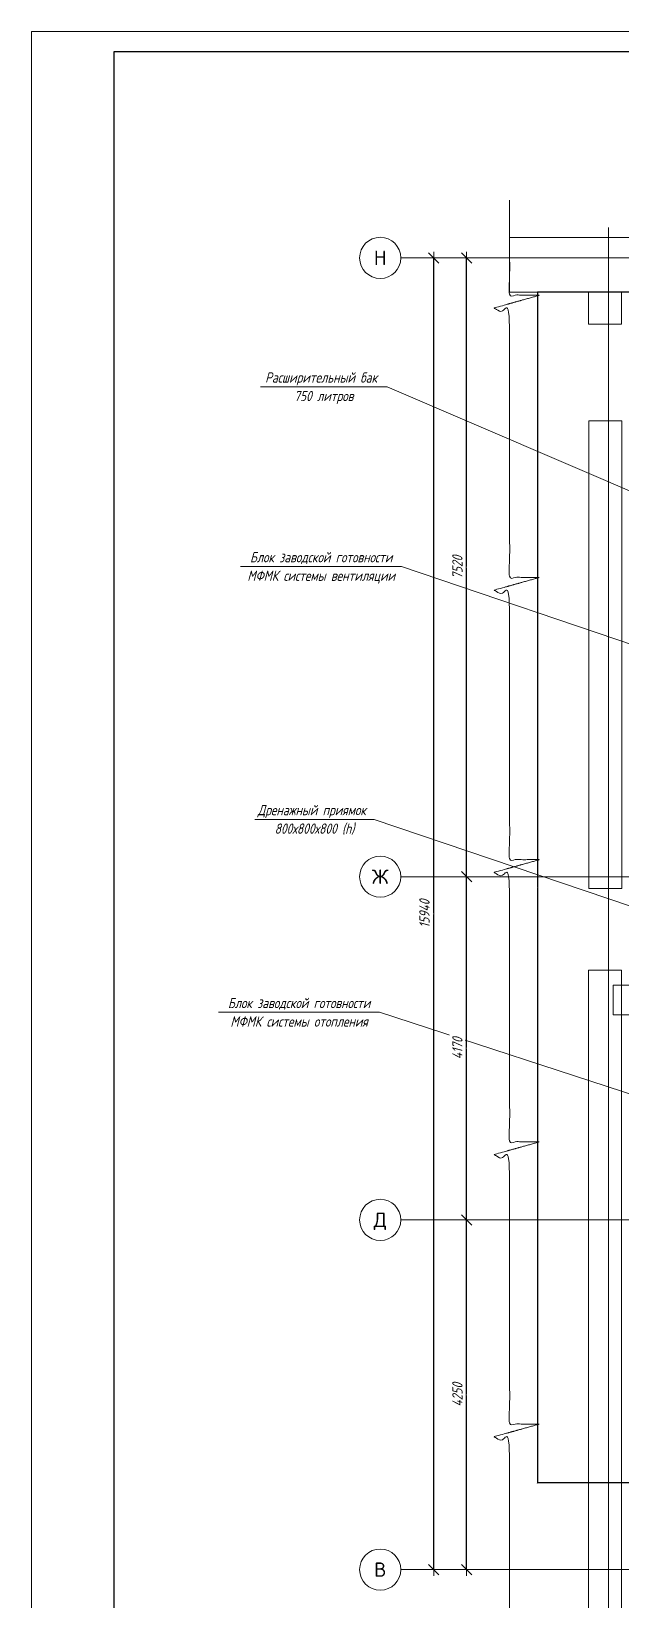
# Model space of a CAD drawing. Header units: millimetres. Extents: x -8689834 to 9419935, y 0 to 233063.
# Drawn here: x -430799 to -423629, y 213994 to 233063 of the extents above; entities that cross this region are included whole.
import ezdxf
from ezdxf.enums import TextEntityAlignment as Align

# ---------------------------------------------------------------- set-up
doc = ezdxf.new("R2010")
doc.units = ezdxf.units.MM
doc.header["$MEASUREMENT"] = 0
doc.set_wipeout_variables(frame=1)
doc.layers.get('0').update_dxf_attribs({"color": 250, "lineweight": 9})
for name, color, linetype, lineweight in [('0 Текст штампов', 7, 'Continuous', 15), ('2D.ПроекцииПлан.Стена', 7, 'ByLayer', 0), ('ViewportFrames', 5, 'Continuous', 0), ('Координатные сетки', 7, 'Continuous', 0), ('Неверный указатель IDispatch', 7, 'ByLayer', 0), ('Обозначения координатных сеток', 7, 'Continuous', 0), ('Размеры координатных сеток', 7, 'Continuous', 0)]:
    doc.layers.add(name, color=color, linetype=linetype, lineweight=lineweight)
doc.styles.get("Standard").update_dxf_attribs({"font": 'isocpeur.ttf', "width": 0.7})
doc.styles.add('МОЭК-Проект', font='', dxfattribs={"oblique": 15})
doc.styles.get('МОЭК-Проект').set_extended_font_data('GOST_type_A')
doc.dimstyles.new('МОЭК', dxfattribs={"dimtxt": 2.5, "dimasz": 2.5, "dimexe": 1.5, "dimexo": 0.625, "dimgap": 1, "dimtad": 1, "dimdec": 0, "dimlfac": 50, "dimtxsty": 'МОЭК-Проект', "dimblk": 'OBLIQUE', "dimblk1": 'OBLIQUE', "dimblk2": 'OBLIQUE', "dimcen": 2.5, "dimdle": 1.5, "dimadec": 0, "dimazin": 2, "dimtfac": 0.75, "dimtdec": 4, "dimtmove": 1, "dimatfit": 3, "dimldrblk": 'NONE', "dimfxl": 1, "dimtfill": 1, "dimtolj": 1, "dimarcsym": 1})

# ---------------------------------------------------------------- blocks, each defined once
blk = doc.blocks.new('*U1737')
at = {"color": 7, "true_color": 0xffffff}
blk.add_wipeout([(-303.22, 161.06), (-266.1, 161.06), (-266.1, 164.56), (-303.22, 164.56)], dxfattribs=at)
blk.add_line((-142.42, 120.48), (-265.1, 160.56))
at = {"style": 'МОЭК-Проект', "oblique": 15}
blk.add_text('Блок заводской готовности', height=2.5, dxfattribs=at).set_placement((-284.66, 161.56), align=Align.CENTER)
at = {"color": 7, "true_color": 0xffffff}
blk.add_wipeout([(-302.27, 156.56), (-267.04, 156.56), (-267.04, 160.06), (-302.27, 160.06)], dxfattribs=at)
blk.add_line((-265.1, 160.56), (-304.22, 160.56))
at = {"style": 'МОЭК-Проект', "oblique": 15}
blk.add_text('МФМК системы отопления', height=2.5, dxfattribs=at).set_placement((-284.66, 159.56), align=Align.TOP_CENTER)
blk = doc.blocks.new('*U1738')
at = {"color": 7, "true_color": 0xffffff}
blk.add_wipeout([(-297.86, 269.4), (-260.74, 269.4), (-260.74, 272.9), (-297.86, 272.9)], dxfattribs=at)
at = {"style": 'МОЭК-Проект', "oblique": 15}
blk.add_text('Блок заводской готовности', height=2.5, dxfattribs=at).set_placement((-279.3, 269.9), align=Align.CENTER)
at = {"color": 7, "true_color": 0xffffff}
blk.add_wipeout([(-297.72, 264.9), (-260.87, 264.9), (-260.87, 268.4), (-297.72, 268.4)], dxfattribs=at)
for p, q in [((-259.74, 268.9), (-298.86, 268.9)), ((-156.02, 233.65), (-259.74, 268.9))]:
    blk.add_line(p, q)
at = {"style": 'МОЭК-Проект', "oblique": 15}
blk.add_text('МФМК системы вентиляции', height=2.5, dxfattribs=at).set_placement((-279.3, 267.9), align=Align.TOP_CENTER)
blk = doc.blocks.new('*U1741')
at = {"color": 7, "true_color": 0xffffff}
blk.add_wipeout([(-293.06, 313.08), (-264.26, 313.08), (-264.26, 316.58), (-293.06, 316.58)], dxfattribs=at)
blk.add_line((-165.24, 270.45), (-263.26, 312.58))
at = {"style": 'МОЭК-Проект', "oblique": 15}
blk.add_text('Расширительный бак ', height=2.5, dxfattribs=at).set_placement((-278.66, 313.58), align=Align.CENTER)
at = {"color": 7, "true_color": 0xffffff}
blk.add_wipeout([(-286.55, 308.58), (-270.76, 308.58), (-270.76, 312.08), (-286.55, 312.08)], dxfattribs=at)
blk.add_line((-263.26, 312.58), (-294.06, 312.58))
at = {"style": 'МОЭК-Проект', "oblique": 15}
blk.add_text('750 литров', height=2.5, dxfattribs=at).set_placement((-278.66, 311.58), align=Align.TOP_CENTER)
blk = doc.blocks.new('*U1747')
at = {"layer": '0 Текст штампов'}
for p, q in [((70.31, 398.94), (-349.69, 398.94)), ((-349.69, 398.94), (-349.69, -195.06))]:
    blk.add_line(p, q, dxfattribs=at)
at = {"layer": '0 Текст штампов', "lineweight": 30}
for p, q in [((65.31, 393.94), (-329.69, 393.94)), ((-329.69, 393.94), (-329.69, -190.06))]:
    blk.add_line(p, q, dxfattribs=at)
blk = doc.blocks.new('PROJECTION_BLOCK_{d7bd9685-e9fe-4e43-bb7a-ccee0f30bb42}')
at = {"layer": 'Неверный указатель IDispatch', "color": 0, "lineweight": -2}
blk.add_open_spline([(-1715, -79), (-558, -79), (-558, 286), (-456, -79), (-398, -286), (-347, -79), (1715, -79)], degree=1, dxfattribs=at)
blk = doc.blocks.new('PROJECTION_BLOCK_{469b746a-7831-4581-9d3f-2a02a26c2590}')
at = {"layer": '2D.ПроекцииПлан.Стена', "color": 0, "lineweight": -2}
for p, q in [((-80.05, 6.65), (80.05, 6.65)), ((-80.05, -6.65), (-80.05, 6.65)), ((80.05, 6.65), (64.75, -6.65)), ((-80.05, -6.65), (64.75, -6.65))]:
    blk.add_line(p, q, dxfattribs=at)
blk = doc.blocks.new('PROJECTION_BLOCK_{53fee998-fbd1-4f04-b66b-a55fc8b70f65}')
at = {"layer": '2D.ПроекцииПлан.Стена', "color": 0, "lineweight": -2}
for p, q in [((4, 3.9), (-4, 3.9)), ((-4, -3.9), (-4, 3.9)), ((4, -3.9), (4, 3.9)), ((4, -3.9), (-4, -3.9))]:
    blk.add_line(p, q, dxfattribs=at)
blk = doc.blocks.new('PROJECTION_BLOCK_{b0514ff5-94a8-48fa-b42f-d6f16fb4227a}')
at = {"layer": '2D.ПроекцииПлан.Стена', "color": 0, "lineweight": -2}
for p, q in [((4, 56.82), (-4, 56.82)), ((-4, -56.82), (-4, 56.82)), ((4, -56.82), (4, 56.82)), ((4, -56.82), (-4, -56.82))]:
    blk.add_line(p, q, dxfattribs=at)
blk = doc.blocks.new('PROJECTION_BLOCK_{0ad7cb8c-6e34-4029-8651-bd0081a6dd90}')
at = {"layer": '2D.ПроекцииПлан.Стена', "color": 0, "lineweight": -2}
for p, q in [((4, 92.61), (-4, 92.61)), ((-4, -92.61), (-4, 92.61)), ((4, -92.61), (4, 92.61)), ((4, -92.61), (-4, -92.61))]:
    blk.add_line(p, q, dxfattribs=at)
blk = doc.blocks.new('PROJECTION_BLOCK_{f4f2d21a-1a86-4465-a30f-ccc77b87e189}')
at = {"layer": '2D.ПроекцииПлан.Стена', "color": 0, "lineweight": -2}
for p, q in [((3.6, 3.6), (-3.6, 3.6)), ((-3.6, -3.6), (-3.6, 3.6)), ((3.6, -3.6), (3.6, 3.6)), ((3.6, -3.6), (-3.6, -3.6))]:
    blk.add_line(p, q, dxfattribs=at)
blk = doc.blocks.new('_Oblique')
at = {"color": 0, "linetype": 'ByBlock', "lineweight": -2}
blk.add_line((-0.5, -0.5), (0.5, 0.5), dxfattribs=at)
blk = doc.blocks.new('*D1898')
at = {"layer": 'Размеры координатных сеток', "color": 0, "lineweight": -2, "ltscale": 100, "transparency": 16777216}
for p, q in [((-243.95, 23.6), (-243.95, 111.6)), ((-244.57, 110.1), (-245.45, 110.1)), ((-244.57, 25.1), (-245.45, 25.1))]:
    blk.add_line(p, q, dxfattribs=at)
at = {"layer": 'Размеры координатных сеток', "color": 0, "lineweight": -2, "transparency": 16777216, "xscale": 2.5, "yscale": 2.5, "zscale": 2.5}
for p, rotation in [((-243.95, 110.1), 90), ((-243.95, 25.1), 270)]:
    blk.add_blockref('_Oblique', p, dxfattribs=dict(at, rotation=rotation))
at = {"layer": 'Размеры координатных сеток', "color": 0, "lineweight": 13, "transparency": 16777216, "insert": (-246.2, 67.6), "char_height": 2.5, "attachment_point": 5, "rotation": 90, "style": 'МОЭК-Проект', "bg_fill": 3, "box_fill_scale": 1.25, "bg_fill_color": 256, "bg_fill_true_color": 13158600, "bg_fill_transparency": 0}
blk.add_mtext('\\A1;4250', dxfattribs=at)
blk = doc.blocks.new('_None')
blk = doc.blocks.new('*D1899')
at = {"layer": 'Размеры координатных сеток', "color": 0, "lineweight": -2, "ltscale": 100, "transparency": 16777216}
for p, q in [((-243.95, 108.6), (-243.95, 195)), ((-244.57, 193.5), (-245.45, 193.5)), ((-244.57, 110.1), (-245.45, 110.1))]:
    blk.add_line(p, q, dxfattribs=at)
at = {"layer": 'Размеры координатных сеток', "color": 0, "lineweight": -2, "transparency": 16777216, "xscale": 2.5, "yscale": 2.5, "zscale": 2.5}
for p, rotation in [((-243.95, 193.5), 90), ((-243.95, 110.1), 270)]:
    blk.add_blockref('_Oblique', p, dxfattribs=dict(at, rotation=rotation))
at = {"layer": 'Размеры координатных сеток', "color": 0, "lineweight": 13, "transparency": 16777216, "insert": (-246.2, 151.8), "char_height": 2.5, "attachment_point": 5, "rotation": 90, "style": 'МОЭК-Проект', "bg_fill": 3, "box_fill_scale": 1.25, "bg_fill_color": 256, "bg_fill_true_color": 13158600, "bg_fill_transparency": 0}
blk.add_mtext('\\A1;4170', dxfattribs=at)
blk = doc.blocks.new('*D1900')
at = {"layer": 'Размеры координатных сеток', "color": 0, "lineweight": -2, "ltscale": 100, "transparency": 16777216}
for p, q in [((-244.57, 343.9), (-245.45, 343.9)), ((-243.95, 192), (-243.95, 345.4)), ((-244.57, 193.5), (-245.45, 193.5))]:
    blk.add_line(p, q, dxfattribs=at)
at = {"layer": 'Размеры координатных сеток', "color": 0, "lineweight": -2, "transparency": 16777216, "xscale": 2.5, "yscale": 2.5, "zscale": 2.5}
for p, rotation in [((-243.95, 343.9), 90), ((-243.95, 193.5), 270)]:
    blk.add_blockref('_Oblique', p, dxfattribs=dict(at, rotation=rotation))
at = {"layer": 'Размеры координатных сеток', "color": 0, "lineweight": 13, "transparency": 16777216, "insert": (-246.2, 268.7), "char_height": 2.5, "attachment_point": 5, "rotation": 90, "style": 'МОЭК-Проект', "bg_fill": 3, "box_fill_scale": 1.25, "bg_fill_color": 256, "bg_fill_true_color": 13158600, "bg_fill_transparency": 0}
blk.add_mtext('\\A1;7520', dxfattribs=at)
blk = doc.blocks.new('*D1901')
at = {"layer": 'Размеры координатных сеток', "color": 0, "lineweight": -2, "ltscale": 100, "transparency": 16777216}
for p, q in [((-252.57, 343.9), (-253.45, 343.9)), ((-251.95, 23.6), (-251.95, 345.4)), ((-252.57, 25.1), (-253.45, 25.1))]:
    blk.add_line(p, q, dxfattribs=at)
at = {"layer": 'Размеры координатных сеток', "color": 0, "lineweight": -2, "transparency": 16777216, "xscale": 2.5, "yscale": 2.5, "zscale": 2.5}
for p, rotation in [((-251.95, 343.9), 90), ((-251.95, 25.1), 270)]:
    blk.add_blockref('_Oblique', p, dxfattribs=dict(at, rotation=rotation))
at = {"layer": 'Размеры координатных сеток', "color": 0, "lineweight": 13, "transparency": 16777216, "insert": (-254.2, 184.5), "char_height": 2.5, "attachment_point": 5, "rotation": 90, "style": 'МОЭК-Проект', "bg_fill": 3, "box_fill_scale": 1.25, "bg_fill_color": 256, "bg_fill_true_color": 13158600, "bg_fill_transparency": 0}
blk.add_mtext('\\A1;15940', dxfattribs=at)
blk = doc.blocks.new('*D1906')
at = {"layer": 'Размеры координатных сеток', "color": 0, "lineweight": -2, "ltscale": 100, "transparency": 16777216}
for p, q in [((-425512, 218621), (-425513, 218621)), ((-425512, 214369), (-425512, 218622)), ((-425512, 214371), (-425513, 214371))]:
    blk.add_line(p, q, dxfattribs=at)
at = {"layer": 'Размеры координатных сеток', "color": 0, "lineweight": -2, "ltscale": 100, "transparency": 16777216, "xscale": 2.5, "yscale": 2.5, "zscale": 2.5}
for p, rotation in [((-425512, 218621), 90), ((-425512, 214371), 270)]:
    blk.add_blockref('_Oblique', p, dxfattribs=dict(at, rotation=rotation))
at = {"layer": 'Размеры координатных сеток', "color": 0, "lineweight": 13, "ltscale": 100, "transparency": 16777216, "insert": (-425514, 216496), "char_height": 2.5, "attachment_point": 5, "rotation": 90, "style": 'МОЭК-Проект', "bg_fill": 3, "box_fill_scale": 1.25, "bg_fill_color": 256, "bg_fill_true_color": 13158600, "bg_fill_transparency": 0}
blk.add_mtext('\\A1;212500', dxfattribs=at)
blk = doc.blocks.new('*D1907')
at = {"layer": 'Размеры координатных сеток', "color": 0, "lineweight": -2, "ltscale": 100, "transparency": 16777216}
for p, q in [((-425512, 222791), (-425513, 222791)), ((-425512, 218619), (-425512, 222792)), ((-425512, 218621), (-425513, 218621))]:
    blk.add_line(p, q, dxfattribs=at)
at = {"layer": 'Размеры координатных сеток', "color": 0, "lineweight": -2, "ltscale": 100, "transparency": 16777216, "xscale": 2.5, "yscale": 2.5, "zscale": 2.5}
for p, rotation in [((-425512, 222791), 90), ((-425512, 218621), 270)]:
    blk.add_blockref('_Oblique', p, dxfattribs=dict(at, rotation=rotation))
at = {"layer": 'Размеры координатных сеток', "color": 0, "lineweight": 13, "ltscale": 100, "transparency": 16777216, "insert": (-425514, 220706), "char_height": 2.5, "attachment_point": 5, "rotation": 90, "style": 'МОЭК-Проект', "bg_fill": 3, "box_fill_scale": 1.25, "bg_fill_color": 256, "bg_fill_true_color": 13158600, "bg_fill_transparency": 0}
blk.add_mtext('\\A1;208500', dxfattribs=at)
blk = doc.blocks.new('*D1908')
at = {"layer": 'Размеры координатных сеток', "color": 0, "lineweight": -2, "ltscale": 100, "transparency": 16777216}
for p, q in [((-425512, 230311), (-425513, 230311)), ((-425512, 222789), (-425512, 230312)), ((-425512, 222791), (-425513, 222791))]:
    blk.add_line(p, q, dxfattribs=at)
at = {"layer": 'Размеры координатных сеток', "color": 0, "lineweight": -2, "ltscale": 100, "transparency": 16777216, "xscale": 2.5, "yscale": 2.5, "zscale": 2.5}
for p, rotation in [((-425512, 230311), 90), ((-425512, 222791), 270)]:
    blk.add_blockref('_Oblique', p, dxfattribs=dict(at, rotation=rotation))
at = {"layer": 'Размеры координатных сеток', "color": 0, "lineweight": 13, "ltscale": 100, "transparency": 16777216, "insert": (-425514, 226551), "char_height": 2.5, "attachment_point": 5, "rotation": 90, "style": 'МОЭК-Проект', "bg_fill": 3, "box_fill_scale": 1.25, "bg_fill_color": 256, "bg_fill_true_color": 13158600, "bg_fill_transparency": 0}
blk.add_mtext('\\A1;376000', dxfattribs=at)
blk = doc.blocks.new('*D1909')
at = {"layer": 'Размеры координатных сеток', "color": 0, "lineweight": -2, "ltscale": 100, "transparency": 16777216}
for p, q in [((-425912, 230311), (-425913, 230311)), ((-425912, 214369), (-425912, 230312)), ((-425912, 214371), (-425913, 214371))]:
    blk.add_line(p, q, dxfattribs=at)
at = {"layer": 'Размеры координатных сеток', "color": 0, "lineweight": -2, "ltscale": 100, "transparency": 16777216, "xscale": 2.5, "yscale": 2.5, "zscale": 2.5}
for p, rotation in [((-425912, 230311), 90), ((-425912, 214371), 270)]:
    blk.add_blockref('_Oblique', p, dxfattribs=dict(at, rotation=rotation))
at = {"layer": 'Размеры координатных сеток', "color": 0, "lineweight": 13, "ltscale": 100, "transparency": 16777216, "insert": (-425914, 222341), "char_height": 2.5, "attachment_point": 5, "rotation": 90, "style": 'МОЭК-Проект', "bg_fill": 3, "box_fill_scale": 1.25, "bg_fill_color": 256, "bg_fill_true_color": 13158600, "bg_fill_transparency": 0}
blk.add_mtext('\\A1;797000', dxfattribs=at)
blk = doc.blocks.new('*D1910')
at = {"layer": 'Размеры координатных сеток', "color": 0, "lineweight": -2, "ltscale": 100, "transparency": 16777216}
for p, q in [((-417751, 229895), (-424653, 229895)), ((-424652, 229896), (-424652, 215422)), ((-417754, 215424), (-424653, 215424))]:
    blk.add_line(p, q, dxfattribs=at)
at = {"layer": 'Размеры координатных сеток', "color": 0, "lineweight": -2, "ltscale": 100, "transparency": 16777216, "xscale": 2.5, "yscale": 2.5, "zscale": 2.5}
for p, rotation in [((-424652, 229895), 90), ((-424652, 215424), 270)]:
    blk.add_blockref('_Oblique', p, dxfattribs=dict(at, rotation=rotation))
at = {"layer": 'Размеры координатных сеток', "color": 0, "lineweight": 13, "ltscale": 100, "transparency": 16777216, "insert": (-424654, 222659), "char_height": 2.5, "attachment_point": 5, "rotation": 90, "style": 'МОЭК-Проект', "bg_fill": 3, "box_fill_scale": 1.25, "bg_fill_color": 256, "bg_fill_true_color": 13158600, "bg_fill_transparency": 0}
blk.add_mtext('\\A1;723542', dxfattribs=at)
blk = doc.blocks.new('*U1902')
at = {"color": 7, "true_color": 0xffffff}
blk.add_wipeout([(-294.43, 207.94), (-267.42, 207.94), (-267.42, 211.44), (-294.43, 211.44)], dxfattribs=at)
blk.add_line((-161.53, 171.85), (-266.42, 207.44))
at = {"style": 'МОЭК-Проект', "oblique": 15}
blk.add_text('Дренажный приямок ', height=2.5, dxfattribs=at).set_placement((-280.92, 208.44), align=Align.CENTER)
at = {"color": 7, "true_color": 0xffffff}
blk.add_wipeout([(-292.04, 203.44), (-269.81, 203.44), (-269.81, 206.94), (-292.04, 206.94)], dxfattribs=at)
blk.add_line((-266.42, 207.44), (-295.43, 207.44))
at = {"style": 'МОЭК-Проект', "oblique": 15}
blk.add_text('800х800х800 (h)', height=2.5, dxfattribs=at).set_placement((-280.92, 206.44), align=Align.TOP_CENTER)
blk = doc.blocks.new('*U1750')
at = {"layer": 'Координатные сетки', "lineweight": 13, "ltscale": 3}
for p, q in [((-209.483, 351.309), (-209.483, -16.962)), ((-68.305, 343.903), (-235.949, 343.903)), ((-68.305, 193.503), (-235.949, 193.503)), ((-68.305, 110.103), (-235.949, 110.103)), ((-235.949, 25.103), (-259.949, 25.103)), ((-68.305, 25.103), (-235.949, 25.103))]:
    blk.add_line(p, q, dxfattribs=at)
at = {"layer": 'Обозначения координатных сеток', "lineweight": 13, "ltscale": 100}
for centre in [(-264.949, 343.903), (-264.949, 193.503), (-264.949, 110.103), (-264.949, 25.103)]:
    blk.add_circle(centre, 5, dxfattribs=at)
at = {"layer": '2D.ПроекцииПлан.Стена', "lineweight": 13}
for name, p in [('PROJECTION_BLOCK_{469b746a-7831-4581-9d3f-2a02a26c2590}', (-153.468, 342.228)), ('PROJECTION_BLOCK_{53fee998-fbd1-4f04-b66b-a55fc8b70f65}', (-210.339, 331.651)), ('PROJECTION_BLOCK_{b0514ff5-94a8-48fa-b42f-d6f16fb4227a}', (-210.269, 247.454)), ('PROJECTION_BLOCK_{0ad7cb8c-6e34-4029-8651-bd0081a6dd90}', (-210.308, 78.208)), ('PROJECTION_BLOCK_{f4f2d21a-1a86-4465-a30f-ccc77b87e189}', (-204.776, 163.544))]:
    blk.add_blockref(name, p, dxfattribs=at)
at = {"layer": 'Обозначения координатных сеток', "lineweight": 13, "ltscale": 100}
for s, p in [('Н', (-264.949, 343.903)), ('Ж', (-264.949, 193.503)), ('Д', (-264.949, 110.103)), ('В', (-264.949, 25.103))]:
    blk.add_text(s, height=3.5, dxfattribs=at).set_placement(p, align=Align.MIDDLE_CENTER)
at = {"layer": 'Размеры координатных сеток', "lineweight": 13, "ltscale": 100}
dim = blk.add_linear_dim(base=(-243.949, 110.103), p1=(-243.949, 25.103), p2=(-243.949, 110.103), angle=90, dimstyle='МОЭК', override={"dimscale": 1, "dimtxt": 2.5, "dimlfac": 50}, dxfattribs=at)
dim.commit()
dim.dimension.update_dxf_attribs({"geometry": '*D1898', "text_midpoint": (-246.201, 67.603)})
at = {"layer": 'Координатные сетки', "lineweight": 13, "ltscale": 3}
blk.add_line((-235.949, 110.103), (-259.949, 110.103), dxfattribs=at)
at = {"layer": 'Размеры координатных сеток', "lineweight": 13, "ltscale": 100}
dim = blk.add_linear_dim(base=(-243.949, 193.503), p1=(-243.949, 110.103), p2=(-243.949, 193.503), angle=90, dimstyle='МОЭК', override={"dimscale": 1, "dimtxt": 2.5, "dimlfac": 50}, dxfattribs=at)
dim.commit()
dim.dimension.update_dxf_attribs({"geometry": '*D1899', "text_midpoint": (-246.2, 151.803)})
at = {"layer": 'Координатные сетки', "lineweight": 13, "ltscale": 3}
blk.add_line((-235.949, 193.503), (-259.949, 193.503), dxfattribs=at)
at = {"layer": 'Размеры координатных сеток', "lineweight": 13, "ltscale": 100}
dim = blk.add_linear_dim(base=(-243.949, 343.903), p1=(-243.949, 193.503), p2=(-243.949, 343.903), angle=90, dimstyle='МОЭК', override={"dimscale": 1, "dimtxt": 2.5, "dimlfac": 50}, dxfattribs=at)
dim.commit()
dim.dimension.update_dxf_attribs({"geometry": '*D1900', "text_midpoint": (-246.201, 268.703)})
at = {"layer": 'Координатные сетки', "lineweight": 13, "ltscale": 3}
blk.add_line((-235.949, 343.903), (-259.949, 343.903), dxfattribs=at)
at = {"layer": 'Размеры координатных сеток', "lineweight": 13, "ltscale": 100}
dim = blk.add_linear_dim(base=(-251.949, 343.903), p1=(-251.949, 25.103), p2=(-251.949, 343.903), angle=90, dimstyle='МОЭК', override={"dimscale": 1, "dimtxt": 2.5, "dimlfac": 50}, dxfattribs=at)
dim.commit()
dim.dimension.update_dxf_attribs({"geometry": '*D1901', "text_midpoint": (-254.201, 184.503)})

msp = doc.modelspace()

# ---------------------------------------------------------------- block references
at = {"xscale": 50, "yscale": 50, "zscale": 50}
for name in ['*U1738', '*U1737']:
    msp.add_blockref(name, (-413314.257, 213115.736), dxfattribs=at)

# ---------------------------------------------------------------- next in the draw order: block references
msp.add_blockref('*U1741', (-413314.257, 213115.736), dxfattribs=at)

# ---------------------------------------------------------------- next in the draw order: block references
at = {"layer": '0 Текст штампов', "xscale": 50, "yscale": 50, "zscale": 50}
msp.add_blockref('*U1747', (-413314.257, 213115.736), dxfattribs=at)
at = {"layer": 'Неверный указатель IDispatch', "rotation": 270}
for p in [(-424911.133, 229298.715), (-424911.133, 225869.536)]:
    msp.add_blockref('PROJECTION_BLOCK_{d7bd9685-e9fe-4e43-bb7a-ccee0f30bb42}', p, dxfattribs=at)

# ---------------------------------------------------------------- next in the draw order: block references
at = {"layer": 'ViewportFrames', "lineweight": 13, "ltscale": 100, "xscale": 50, "yscale": 50, "zscale": 50}
msp.add_blockref('*U1750', (-413314.257, 213115.736), dxfattribs=at)

# ---------------------------------------------------------------- next in the draw order: linework, layer by layer
at = {"layer": 'Координатные сетки', "lineweight": 13, "ltscale": 3}
for p, q in [((-423788.409, 230681.164), (-423788.409, 212267.655)), ((-416729.505, 230310.903), (-425111.682, 230310.903)), ((-416729.505, 222790.903), (-425111.682, 222790.903)), ((-416729.505, 218620.903), (-425111.682, 218620.903)), ((-425111.682, 214370.903), (-426311.682, 214370.903)), ((-416729.505, 214370.903), (-425111.682, 214370.903))]:
    msp.add_line(p, q, dxfattribs=at)
at = {"layer": 'Обозначения координатных сеток', "lineweight": 13, "ltscale": 100}
for centre in [(-426561.682, 230310.903), (-426561.682, 222790.903), (-426561.682, 218620.903), (-426561.682, 214370.903)]:
    msp.add_circle(centre, 250, dxfattribs=at)

# ---------------------------------------------------------------- next in the draw order: block references
at = {"layer": '2D.ПроекцииПлан.Стена', "lineweight": 13, "xscale": 50, "yscale": 50, "zscale": 50}
for name, p in [('PROJECTION_BLOCK_{469b746a-7831-4581-9d3f-2a02a26c2590}', (-420987.651, 230227.146)), ('PROJECTION_BLOCK_{53fee998-fbd1-4f04-b66b-a55fc8b70f65}', (-423831.214, 229698.3)), ('PROJECTION_BLOCK_{b0514ff5-94a8-48fa-b42f-d6f16fb4227a}', (-423827.729, 225488.421)), ('PROJECTION_BLOCK_{0ad7cb8c-6e34-4029-8651-bd0081a6dd90}', (-423829.632, 217026.137)), ('PROJECTION_BLOCK_{f4f2d21a-1a86-4465-a30f-ccc77b87e189}', (-423553.075, 221292.958))]:
    msp.add_blockref(name, p, dxfattribs=at)

# ---------------------------------------------------------------- next in the draw order: texts
at = {"layer": 'Обозначения координатных сеток', "lineweight": 13, "ltscale": 100}
for s, p in [('Н', (-426561.682, 230310.903)), ('Ж', (-426561.682, 222790.903)), ('Д', (-426561.682, 218620.903)), ('В', (-426561.682, 214370.903))]:
    msp.add_text(s, height=175, dxfattribs=at).set_placement(p, align=Align.MIDDLE_CENTER)

# ---------------------------------------------------------------- next in the draw order: dimensions: what is measured, and where the dimension line sits
at = {"layer": 'Размеры координатных сеток', "lineweight": 13, "ltscale": 100}
for base, p1, p2, override, picture, middle in [((-424651.725, 215423.815), (-417750.138, 229894.646), (-417753.262, 215423.815), {"dimscale": 1, "dimlfac": 50}, '*D1910', (-424653.975, 222659.23)), ((-425511.682, 218620.903), (-425511.682, 214370.903), (-425511.682, 218620.903), {"dimscale": 1, "dimtxt": 2.5, "dimlfac": 50}, '*D1906', (-425513.932, 216495.903))]:
    dim = msp.add_linear_dim(base=base, p1=p1, p2=p2, angle=90, dimstyle='МОЭК', override=override, dxfattribs=at)
    dim.commit()
    dim.dimension.update_dxf_attribs({"geometry": picture, "text_midpoint": middle})

# ---------------------------------------------------------------- next in the draw order: linework, layer by layer
at = {"layer": 'Координатные сетки', "lineweight": 13, "ltscale": 3}
msp.add_line((-425111.682, 218620.903), (-426311.682, 218620.903), dxfattribs=at)

# ---------------------------------------------------------------- next in the draw order: block references
at = {"layer": 'Неверный указатель IDispatch', "rotation": 270}
for p in [(-424911.133, 222440.357), (-424911.133, 219011.178), (-424911.133, 215581.999)]:
    msp.add_blockref('PROJECTION_BLOCK_{d7bd9685-e9fe-4e43-bb7a-ccee0f30bb42}', p, dxfattribs=at)

# ---------------------------------------------------------------- next in the draw order: dimensions: what is measured, and where the dimension line sits
at = {"layer": 'Размеры координатных сеток', "lineweight": 13, "ltscale": 100}
dim = msp.add_linear_dim(base=(-425511.682, 222790.903), p1=(-425511.682, 218620.903), p2=(-425511.682, 222790.903), angle=90, dimstyle='МОЭК', override={"dimscale": 1, "dimtxt": 2.5, "dimlfac": 50}, dxfattribs=at)
dim.commit()
dim.dimension.update_dxf_attribs({"geometry": '*D1907', "text_midpoint": (-425513.932, 220705.903)})

# ---------------------------------------------------------------- next in the draw order: linework, layer by layer
at = {"layer": 'Координатные сетки', "lineweight": 13, "ltscale": 3}
msp.add_line((-425111.682, 222790.903), (-426311.682, 222790.903), dxfattribs=at)

# ---------------------------------------------------------------- next in the draw order: dimensions: what is measured, and where the dimension line sits
at = {"layer": 'Размеры координатных сеток', "lineweight": 13, "ltscale": 100}
dim = msp.add_linear_dim(base=(-425511.682, 230310.903), p1=(-425511.682, 222790.903), p2=(-425511.682, 230310.903), angle=90, dimstyle='МОЭК', override={"dimscale": 1, "dimtxt": 2.5, "dimlfac": 50}, dxfattribs=at)
dim.commit()
dim.dimension.update_dxf_attribs({"geometry": '*D1908', "text_midpoint": (-425513.932, 226550.903)})

# ---------------------------------------------------------------- next in the draw order: linework, layer by layer
at = {"layer": 'Координатные сетки', "lineweight": 13, "ltscale": 3}
msp.add_line((-425111.682, 230310.903), (-426311.682, 230310.903), dxfattribs=at)

# ---------------------------------------------------------------- next in the draw order: dimensions: what is measured, and where the dimension line sits
at = {"layer": 'Размеры координатных сеток', "lineweight": 13, "ltscale": 100}
dim = msp.add_linear_dim(base=(-425911.682, 230310.903), p1=(-425911.682, 214370.903), p2=(-425911.682, 230310.903), angle=90, dimstyle='МОЭК', override={"dimscale": 1, "dimtxt": 2.5, "dimlfac": 50}, dxfattribs=at)
dim.commit()
dim.dimension.update_dxf_attribs({"geometry": '*D1909', "text_midpoint": (-425913.932, 222340.903)})

# ---------------------------------------------------------------- next in the draw order: block references
at = {"xscale": 50, "yscale": 50, "zscale": 50}
msp.add_blockref('*U1902', (-413314.257, 213115.736), dxfattribs=at)

doc.saveas('drawing.dxf')
